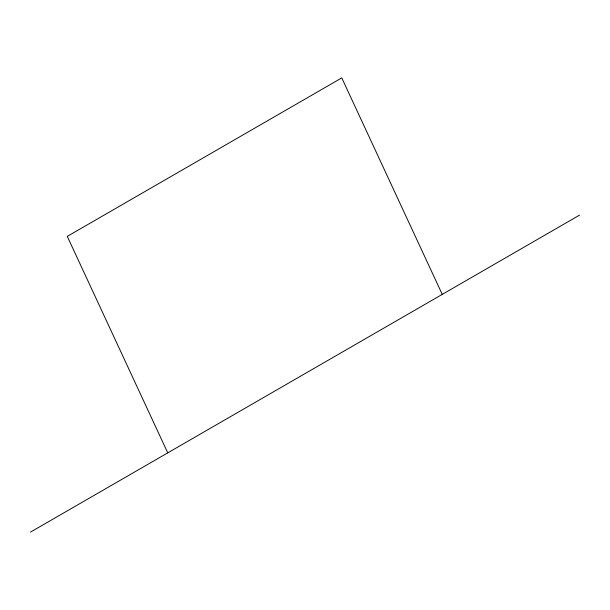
<?xml version="1.0" encoding="UTF-8"?>
<svg xmlns="http://www.w3.org/2000/svg" width="610" height="610" viewBox="0 0 610 610"><rect width="100%" height="100%" fill="white"/><g stroke="black" fill="none" stroke-linecap="round" stroke-linejoin="round"><path stroke-width="0.91" d="M30.5 532.103L579.5 215.147M442.25 294.386L341.775 77.897L67.275 236.375L167.75 452.864"/></g></svg>
